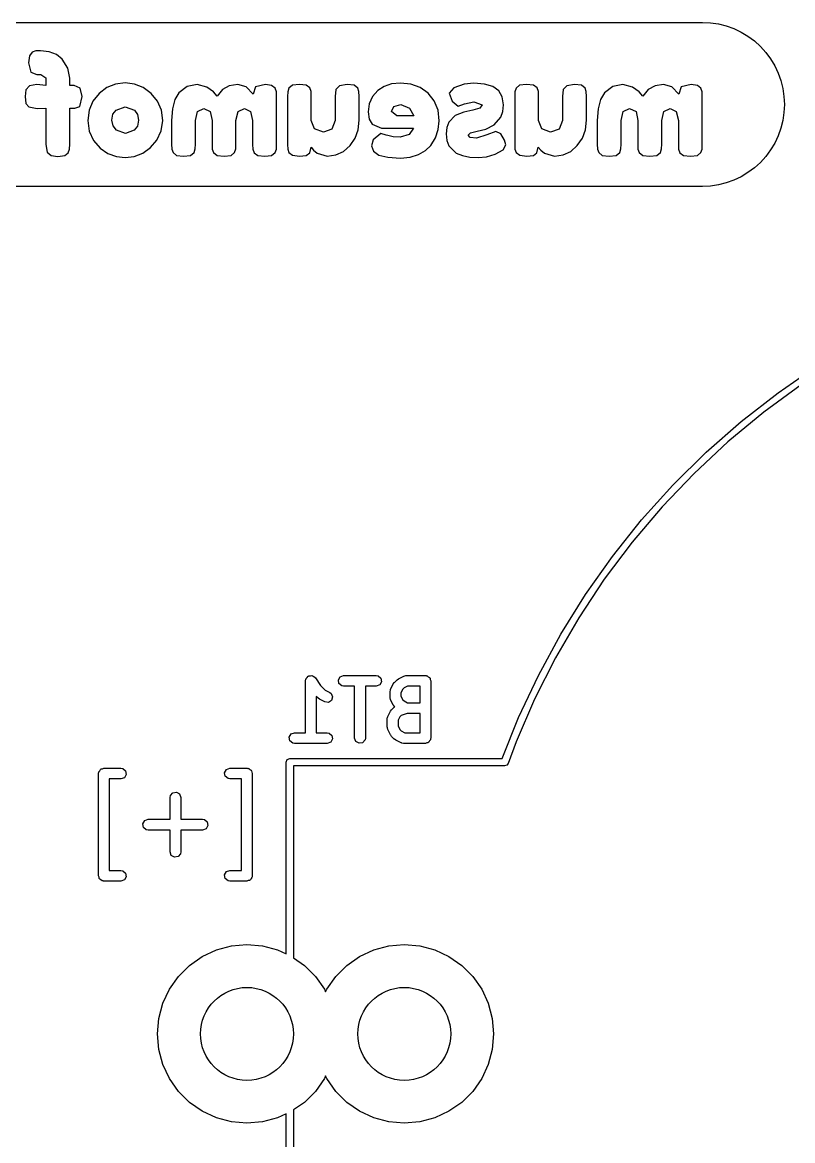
# Model space of a CAD drawing. Extents: x 101.3 to 159.9, y -98.9 to -67.7.
# Drawn here: x 112.86 to 123.63, y -83.49 to -67.85 of the extents above; entities that cross this region are included whole.
import ezdxf

# ---------------------------------------------------------------- set-up
doc = ezdxf.new("R2010")
doc.units = 0
doc.layers.add('BLACK', color=7, linetype='CONTINUOUS')

msp = doc.modelspace()

# ---------------------------------------------------------------- linework, layer by layer
at = {"layer": 'BLACK', "linetype": 'CONTINUOUS'}
for p, q in [((102.432087, -67.852555), (122.367913, -67.852555)), ((122.367913, -67.852555), (122.368071, -67.852555)), ((122.368071, -67.852555), (122.480541, -67.85808)), ((122.480541, -67.85808), (122.591927, -67.874603)), ((122.591927, -67.874603), (122.701157, -67.901964)), ((122.701157, -67.901964), (122.807179, -67.939899)), ((122.807179, -67.939899), (122.908973, -67.988044)), ((122.908973, -67.988044), (123.005558, -68.045934)), ((123.005558, -68.045934), (123.096003, -68.113013)), ((123.096003, -68.113013), (123.179437, -68.188634)), ((123.179437, -68.188634), (123.255058, -68.272069)), ((112.960546, -68.319439), (112.947687, -68.41707)), ((112.999122, -68.270385), (112.960546, -68.319439)), ((113.049605, -68.252287), (112.999122, -68.270385)), ((113.115328, -68.24943), (113.049605, -68.252287)), ((113.237036, -68.262659), (113.115328, -68.24943)), ((113.338001, -68.302347), (113.237036, -68.262659)), ((113.418222, -68.368492), (113.338001, -68.302347)), ((123.255058, -68.272069), (123.322137, -68.362514)), ((112.947687, -68.41707), (112.980072, -68.548515)), ((113.496804, -68.494461), (113.418222, -68.368492)), ((113.522997, -68.63424), (113.496804, -68.494461)), ((123.322137, -68.362514), (123.380027, -68.459098)), ((123.380027, -68.459098), (123.428172, -68.560892)), ((112.980072, -68.548515), (113.063892, -68.582805)), ((113.063892, -68.582805), (113.117232, -68.582805)), ((113.117232, -68.582805), (113.187717, -68.63043)), ((113.187717, -68.63043), (113.187717, -68.735205)), ((113.522997, -68.735205), (113.522997, -68.63424)), ((123.428172, -68.560892), (123.466108, -68.666914)), ((112.909588, -68.796165), (112.898157, -68.891415)), ((112.959594, -68.741872), (112.909588, -68.796165)), ((113.063892, -68.723775), (112.959594, -68.741872)), ((113.187717, -68.735205), (113.063892, -68.723775)), ((113.585862, -68.735205), (113.522997, -68.735205)), ((113.670159, -68.774258), (113.585862, -68.735205)), ((113.698257, -68.891415), (113.670159, -68.774258)), ((114.043274, -68.764627), (113.932573, -68.846647)), ((114.164559, -68.715414), (114.043274, -68.764627)), ((114.296427, -68.69901), (114.164559, -68.715414)), ((114.428508, -68.71552), (114.296427, -68.69901)), ((114.550427, -68.76505), (114.428508, -68.71552)), ((114.662188, -68.8476), (114.550427, -68.76505)), ((115.164155, -68.749254), (115.048903, -68.837123)), ((115.304172, -68.719965), (115.164155, -68.749254)), ((115.437522, -68.757112), (115.304172, -68.719965)), ((115.53182, -68.825693), (115.437522, -68.757112)), ((115.656809, -68.793625), (115.582303, -68.8857)), ((115.753329, -68.73838), (115.656809, -68.793625)), ((115.871863, -68.719965), (115.753329, -68.73838)), ((115.988544, -68.753779), (115.871863, -68.719965)), ((116.087128, -68.85522), (115.988544, -68.753779)), ((116.119513, -68.75616), (116.087128, -68.85522)), ((116.258577, -68.72187), (116.119513, -68.75616)), ((116.345731, -68.734729), (116.258577, -68.72187)), ((116.393832, -68.773305), (116.345731, -68.734729)), ((116.41193, -68.821883), (116.393832, -68.773305)), ((116.586238, -68.7714), (116.570045, -68.821883)), ((116.636244, -68.732824), (116.586238, -68.7714)), ((116.732923, -68.719965), (116.636244, -68.732824)), ((116.830554, -68.732347), (116.732923, -68.719965)), ((116.879607, -68.769495), (116.830554, -68.732347)), ((116.897705, -68.819977), (116.879607, -68.769495)), ((117.245368, -68.792355), (117.233937, -68.88951)), ((117.29585, -68.738062), (117.245368, -68.792355)), ((117.401578, -68.719965), (117.29585, -68.738062)), ((117.499685, -68.732824), (117.401578, -68.719965)), ((117.550167, -68.7714), (117.499685, -68.732824)), ((117.56636, -68.82093), (117.550167, -68.7714)), ((117.828536, -68.805928), (117.757813, -68.887605)), ((117.91688, -68.747587), (117.828536, -68.805928)), ((118.022846, -68.712583), (117.91688, -68.747587)), ((118.146433, -68.700915), (118.022846, -68.712583)), ((118.2928, -68.716896), (118.146433, -68.700915)), ((118.422022, -68.764838), (118.2928, -68.716896)), ((118.5341, -68.844743), (118.422022, -68.764838)), ((118.895098, -68.76759), (118.828423, -68.84379)), ((119.036068, -68.719012), (118.895098, -68.76759)), ((119.173228, -68.70282), (119.036068, -68.719012)), ((119.322046, -68.71486), (119.173228, -68.70282)), ((119.437794, -68.750978), (119.322046, -68.71486)), ((119.520471, -68.811176), (119.437794, -68.750978)), ((119.570077, -68.895454), (119.520471, -68.811176)), ((119.763778, -68.7714), (119.747585, -68.821883)), ((119.813784, -68.732824), (119.763778, -68.7714)), ((119.910463, -68.719965), (119.813784, -68.732824)), ((120.008094, -68.732347), (119.910463, -68.719965)), ((120.057148, -68.769495), (120.008094, -68.732347)), ((120.075245, -68.819977), (120.057148, -68.769495)), ((120.422908, -68.792355), (120.411478, -68.88951)), ((120.47339, -68.738062), (120.422908, -68.792355)), ((120.579118, -68.719965), (120.47339, -68.738062)), ((120.677225, -68.732824), (120.579118, -68.719965)), ((120.727708, -68.7714), (120.677225, -68.732824)), ((120.7439, -68.82093), (120.727708, -68.7714)), ((121.11728, -68.749254), (121.002028, -68.837123)), ((121.257298, -68.719965), (121.11728, -68.749254)), ((121.390648, -68.757112), (121.257298, -68.719965)), ((121.484945, -68.825693), (121.390648, -68.757112)), ((121.609934, -68.793625), (121.535428, -68.8857)), ((121.706454, -68.73838), (121.609934, -68.793625)), ((121.824988, -68.719965), (121.706454, -68.73838)), ((121.941669, -68.753779), (121.824988, -68.719965)), ((122.040253, -68.85522), (121.941669, -68.753779)), ((122.072638, -68.75616), (122.040253, -68.85522)), ((122.211703, -68.72187), (122.072638, -68.75616)), ((122.298856, -68.734729), (122.211703, -68.72187)), ((122.346958, -68.773305), (122.298856, -68.734729)), ((122.365055, -68.821883), (122.346958, -68.773305)), ((123.466108, -68.666914), (123.493468, -68.776145)), ((123.493468, -68.776145), (123.509991, -68.887531)), ((112.898157, -68.891415), (112.91054, -68.985713)), ((113.662062, -69.03048), (113.698257, -68.891415)), ((113.844731, -68.954068), (113.792026, -69.079481)), ((113.932573, -68.846647), (113.844731, -68.954068)), ((114.751088, -68.95555), (114.662188, -68.8476)), ((114.804428, -69.08128), (114.751088, -68.95555)), ((114.991753, -68.932267), (114.957462, -69.061489)), ((115.048903, -68.837123), (114.991753, -68.932267)), ((115.582303, -68.8857), (115.53182, -68.825693)), ((116.414787, -68.887605), (116.41193, -68.821883)), ((116.414787, -69.558165), (116.414787, -68.887605)), ((116.570045, -68.821883), (116.567188, -68.887605)), ((116.567188, -68.887605), (116.567188, -69.561975)), ((116.900563, -68.8857), (116.897705, -68.819977)), ((116.900563, -69.222885), (116.900563, -68.8857)), ((117.233937, -68.88951), (117.233937, -69.222885)), ((117.569217, -68.887605), (117.56636, -68.82093)), ((117.569217, -69.22098), (117.569217, -68.887605)), ((117.757813, -68.887605), (117.709235, -68.991189)), ((118.620354, -68.951317), (118.5341, -68.844743)), ((118.672107, -69.079269), (118.620354, -68.951317)), ((118.828423, -68.84379), (118.870333, -68.956185)), ((118.870333, -68.956185), (118.956058, -69.02286)), ((119.04083, -68.994285), (119.175133, -68.96571)), ((119.175133, -68.96571), (119.287528, -69.00762)), ((119.586613, -69.00381), (119.570077, -68.895454)), ((119.747585, -68.821883), (119.744728, -68.887605)), ((119.744728, -68.887605), (119.744728, -69.561975)), ((120.078103, -68.8857), (120.075245, -68.819977)), ((120.078103, -69.222885), (120.078103, -68.8857)), ((120.411478, -68.88951), (120.411478, -69.222885)), ((120.746758, -68.887605), (120.7439, -68.82093)), ((120.746758, -69.22098), (120.746758, -68.887605)), ((120.944878, -68.932267), (120.910588, -69.061489)), ((121.002028, -68.837123), (120.944878, -68.932267)), ((121.535428, -68.8857), (121.484945, -68.825693)), ((122.367913, -68.887605), (122.365055, -68.821883)), ((122.367913, -69.558165), (122.367913, -68.887605)), ((123.509991, -68.887531), (123.515516, -69)), ((112.91054, -68.985713), (112.949592, -69.036195)), ((112.949592, -69.036195), (113.065797, -69.059055)), ((113.065797, -69.059055), (113.187717, -69.051435)), ((113.187717, -69.051435), (113.187717, -69.561975)), ((113.522997, -69.558165), (113.522997, -69.05334)), ((113.522997, -69.05334), (113.591578, -69.05334)), ((113.591578, -69.05334), (113.662062, -69.03048)), ((113.792026, -69.079481), (113.774458, -69.222885)), ((114.126406, -69.137636), (114.170698, -69.08001)), ((114.170698, -69.08001), (114.298332, -69.03429)), ((114.298332, -69.03429), (114.425968, -69.081915)), ((114.425968, -69.081915), (114.470259, -69.140732)), ((114.822208, -69.22479), (114.804428, -69.08128)), ((114.957462, -69.061489), (114.946032, -69.22479)), ((115.279407, -69.222885), (115.308935, -69.098584)), ((115.308935, -69.098584), (115.397518, -69.05715)), ((115.397518, -69.05715), (115.488005, -69.100965)), ((115.488005, -69.100965), (115.511817, -69.22479)), ((115.847098, -69.222885), (115.876625, -69.098584)), ((115.876625, -69.098584), (115.965207, -69.05715)), ((115.965207, -69.05715), (116.050932, -69.098584)), ((116.050932, -69.098584), (116.079507, -69.222885)), ((117.709235, -68.991189), (117.693043, -69.103823)), ((117.693043, -69.103823), (117.707568, -69.20574)), ((118.022608, -69.09906), (118.055945, -69.028575)), ((118.094997, -69.16002), (118.022608, -69.09906)), ((118.055945, -69.028575), (118.151195, -69.001905)), ((118.151195, -69.001905), (118.274068, -69.052388)), ((118.274068, -69.052388), (118.335027, -69.16002)), ((118.689357, -69.2286), (118.672107, -69.079269)), ((119.034162, -69.10668), (118.914148, -69.154305)), ((118.956058, -69.02286), (119.04083, -68.994285)), ((119.157988, -69.081915), (119.034162, -69.10668)), ((119.255143, -69.054769), (119.157988, -69.081915)), ((119.287528, -69.00762), (119.255143, -69.054769)), ((119.550418, -69.178118), (119.577564, -69.097869)), ((119.577564, -69.097869), (119.586613, -69.00381)), ((120.910588, -69.061489), (120.899158, -69.22479)), ((121.232533, -69.222885), (121.26206, -69.098584)), ((121.26206, -69.098584), (121.350643, -69.05715)), ((121.350643, -69.05715), (121.44113, -69.100965)), ((121.44113, -69.100965), (121.464943, -69.22479)), ((121.800223, -69.222885), (121.82975, -69.098584)), ((121.82975, -69.098584), (121.918333, -69.05715)), ((121.918333, -69.05715), (122.004058, -69.098584)), ((122.004058, -69.098584), (122.032633, -69.222885)), ((123.509991, -69.112469), (123.493468, -69.223855)), ((123.515516, -69), (123.509991, -69.112469)), ((113.774458, -69.222885), (113.794936, -69.372189)), ((114.111643, -69.219075), (114.126406, -69.137636)), ((114.127359, -69.30099), (114.111643, -69.219075)), ((114.485023, -69.221933), (114.469783, -69.302895)), ((114.470259, -69.140732), (114.485023, -69.221933)), ((114.801967, -69.369332), (114.822208, -69.22479)), ((114.946032, -69.22479), (114.946032, -69.558165)), ((115.279407, -69.55626), (115.279407, -69.222885)), ((115.511817, -69.22479), (115.511817, -69.558165)), ((115.847098, -69.55626), (115.847098, -69.222885)), ((116.079507, -69.222885), (116.079507, -69.56007)), ((116.947235, -69.3429), (116.900563, -69.222885)), ((117.233937, -69.222885), (117.18917, -69.344805)), ((117.555142, -69.353589), (117.569217, -69.22098)), ((117.707568, -69.20574), (117.751145, -69.277177)), ((117.751145, -69.277177), (117.879733, -69.333375)), ((118.335027, -69.16002), (118.094997, -69.16002)), ((118.676023, -69.351578), (118.689357, -69.2286)), ((118.821755, -69.246697), (118.793894, -69.320754)), ((118.914148, -69.154305), (118.821755, -69.246697)), ((119.340391, -69.344329), (119.458978, -69.28575)), ((119.458978, -69.28575), (119.550418, -69.178118)), ((120.124775, -69.3429), (120.078103, -69.222885)), ((120.411478, -69.222885), (120.36671, -69.344805)), ((120.732682, -69.353589), (120.746758, -69.22098)), ((120.899158, -69.22479), (120.899158, -69.558165)), ((121.232533, -69.55626), (121.232533, -69.222885)), ((121.464943, -69.22479), (121.464943, -69.558165)), ((121.800223, -69.55626), (121.800223, -69.222885)), ((122.032633, -69.222885), (122.032633, -69.56007)), ((123.493468, -69.223855), (123.466108, -69.333086)), ((113.794936, -69.372189), (113.856372, -69.503873)), ((114.174507, -69.360045), (114.127359, -69.30099)), ((114.300237, -69.40767), (114.174507, -69.360045)), ((114.424062, -69.360998), (114.300237, -69.40767)), ((114.469783, -69.302895), (114.424062, -69.360998)), ((114.741245, -69.498158), (114.801967, -69.369332)), ((117.069155, -69.38862), (116.947235, -69.3429)), ((117.18917, -69.344805), (117.069155, -69.38862)), ((117.512914, -69.472017), (117.555142, -69.353589)), ((117.872113, -69.40767), (117.767338, -69.493395)), ((117.948313, -69.428625), (117.872113, -69.40767)), ((117.879733, -69.333375), (118.331217, -69.333375)), ((117.969268, -69.436245), (117.948313, -69.428625)), ((118.044039, -69.45339), (117.969268, -69.436245)), ((118.268353, -69.42291), (118.142623, -69.459105)), ((118.331217, -69.333375), (118.268353, -69.42291)), ((118.636017, -69.466513), (118.676023, -69.351578)), ((118.793894, -69.320754), (118.784608, -69.41148)), ((118.784608, -69.41148), (118.793894, -69.503158)), ((119.093218, -69.428625), (119.125126, -69.397192)), ((119.122269, -69.462915), (119.093218, -69.428625)), ((119.125126, -69.397192), (119.220853, -69.375285)), ((119.354203, -69.427673), (119.209423, -69.474345)), ((119.220853, -69.375285), (119.340391, -69.344329)), ((119.480885, -69.381), (119.354203, -69.427673)), ((119.548513, -69.413385), (119.480885, -69.381)), ((119.602805, -69.501491), (119.548513, -69.413385)), ((120.246695, -69.38862), (120.124775, -69.3429)), ((120.36671, -69.344805), (120.246695, -69.38862)), ((120.690454, -69.472017), (120.732682, -69.353589)), ((123.428172, -69.439108), (123.380027, -69.540902)), ((123.466108, -69.333086), (123.428172, -69.439108)), ((113.187717, -69.561975), (113.205815, -69.669608)), ((113.52014, -69.62484), (113.522997, -69.558165)), ((113.856372, -69.503873), (113.947098, -69.610553)), ((114.650996, -69.604361), (114.741245, -69.498158)), ((114.946032, -69.558165), (114.94889, -69.623888)), ((115.27655, -69.621983), (115.279407, -69.55626)), ((115.511817, -69.558165), (115.514675, -69.62484)), ((115.84424, -69.621983), (115.847098, -69.55626)), ((116.079507, -69.56007), (116.082365, -69.625792)), ((116.41193, -69.62484), (116.414787, -69.558165)), ((116.567188, -69.561975), (116.570045, -69.625792)), ((117.350778, -69.657225), (117.442535, -69.576263)), ((117.442535, -69.576263), (117.512914, -69.472017)), ((117.767338, -69.493395), (117.742572, -69.581025)), ((117.742572, -69.581025), (117.767933, -69.655201)), ((118.142623, -69.459105), (118.044039, -69.45339)), ((118.496238, -69.645557), (118.569342, -69.573405)), ((118.569342, -69.573405), (118.636017, -69.466513)), ((118.793894, -69.503158), (118.821755, -69.580073)), ((118.821755, -69.580073), (118.925578, -69.683895)), ((119.209423, -69.474345), (119.122269, -69.462915)), ((119.584708, -69.63627), (119.620903, -69.56388)), ((119.620903, -69.56388), (119.602805, -69.501491)), ((119.744728, -69.561975), (119.747585, -69.625792)), ((120.528318, -69.657225), (120.620075, -69.576263)), ((120.620075, -69.576263), (120.690454, -69.472017)), ((120.899158, -69.558165), (120.902015, -69.623888)), ((121.229675, -69.621983), (121.232533, -69.55626)), ((121.464943, -69.558165), (121.4678, -69.62484)), ((121.797365, -69.621983), (121.800223, -69.55626)), ((122.032633, -69.56007), (122.03549, -69.625792)), ((122.365055, -69.62484), (122.367913, -69.558165)), ((123.380027, -69.540902), (123.322137, -69.637486)), ((113.205815, -69.669608), (113.26106, -69.71628)), ((113.26106, -69.71628), (113.357262, -69.72771)), ((113.357262, -69.72771), (113.45156, -69.715327)), ((113.45156, -69.715327), (113.502043, -69.675323)), ((113.502043, -69.675323), (113.52014, -69.62484)), ((113.947098, -69.610553), (114.055445, -69.684848)), ((114.055445, -69.684848), (114.174746, -69.728424)), ((114.174746, -69.728424), (114.298332, -69.74295)), ((114.298332, -69.74295), (114.422158, -69.727472)), ((114.422158, -69.727472), (114.542173, -69.681038)), ((114.542173, -69.681038), (114.650996, -69.604361)), ((114.94889, -69.623888), (114.966987, -69.67437)), ((114.966987, -69.67437), (115.016041, -69.712946)), ((115.016041, -69.712946), (115.113672, -69.725805)), ((115.113672, -69.725805), (115.210351, -69.71247)), ((115.210351, -69.71247), (115.260357, -69.672465)), ((115.260357, -69.672465), (115.27655, -69.621983)), ((115.514675, -69.62484), (115.532772, -69.67437)), ((115.532772, -69.67437), (115.583255, -69.712946)), ((115.583255, -69.712946), (115.681362, -69.725805)), ((115.681362, -69.725805), (115.778041, -69.71247)), ((115.778041, -69.71247), (115.828047, -69.672465)), ((115.828047, -69.672465), (115.84424, -69.621983)), ((116.082365, -69.625792), (116.100462, -69.676275)), ((116.100462, -69.676275), (116.151897, -69.713423)), ((116.151897, -69.713423), (116.249052, -69.725805)), ((116.249052, -69.725805), (116.345731, -69.712946)), ((116.345731, -69.712946), (116.395737, -69.67437)), ((116.395737, -69.67437), (116.41193, -69.62484)), ((116.570045, -69.625792), (116.588142, -69.67437)), ((116.588142, -69.67437), (116.639101, -69.711518)), ((116.639101, -69.711518), (116.734827, -69.7239)), ((116.734827, -69.7239), (116.828649, -69.71247)), ((116.828649, -69.71247), (116.877702, -69.67818)), ((116.877702, -69.67818), (116.896753, -69.600075)), ((116.896753, -69.600075), (116.931042, -69.638175)), ((116.931042, -69.638175), (116.982478, -69.680085)), ((116.982478, -69.680085), (117.123448, -69.721995)), ((117.123448, -69.721995), (117.244415, -69.705803)), ((117.244415, -69.705803), (117.350778, -69.657225)), ((117.767933, -69.655201), (117.844014, -69.708184)), ((117.844014, -69.708184), (117.970815, -69.739973)), ((117.970815, -69.739973), (118.148338, -69.75057)), ((118.148338, -69.75057), (118.281449, -69.738426)), ((118.281449, -69.738426), (118.398845, -69.701992)), ((118.398845, -69.701992), (118.496238, -69.645557)), ((118.925578, -69.683895), (119.013737, -69.716703)), ((119.013737, -69.716703), (119.115654, -69.736388)), ((119.115654, -69.736388), (119.23133, -69.74295)), ((119.23133, -69.74295), (119.352297, -69.731097)), ((119.352297, -69.731097), (119.47009, -69.695537)), ((119.47009, -69.695537), (119.584708, -69.63627)), ((119.747585, -69.625792), (119.765683, -69.67437)), ((119.765683, -69.67437), (119.816641, -69.711518)), ((119.816641, -69.711518), (119.912368, -69.7239)), ((119.912368, -69.7239), (120.006189, -69.71247)), ((120.006189, -69.71247), (120.055243, -69.67818)), ((120.055243, -69.67818), (120.074293, -69.600075)), ((120.074293, -69.600075), (120.108583, -69.638175)), ((120.108583, -69.638175), (120.160018, -69.680085)), ((120.160018, -69.680085), (120.300988, -69.721995)), ((120.300988, -69.721995), (120.421955, -69.705803)), ((120.421955, -69.705803), (120.528318, -69.657225)), ((120.902015, -69.623888), (120.920113, -69.67437)), ((120.920113, -69.67437), (120.969166, -69.712946)), ((120.969166, -69.712946), (121.066798, -69.725805)), ((121.066798, -69.725805), (121.163476, -69.71247)), ((121.163476, -69.71247), (121.213483, -69.672465)), ((121.213483, -69.672465), (121.229675, -69.621983)), ((121.4678, -69.62484), (121.485898, -69.67437)), ((121.485898, -69.67437), (121.53638, -69.712946)), ((121.53638, -69.712946), (121.634488, -69.725805)), ((121.634488, -69.725805), (121.731166, -69.71247)), ((121.731166, -69.71247), (121.781173, -69.672465)), ((121.781173, -69.672465), (121.797365, -69.621983)), ((122.03549, -69.625792), (122.053588, -69.676275)), ((122.053588, -69.676275), (122.105023, -69.713423)), ((122.105023, -69.713423), (122.202178, -69.725805)), ((122.202178, -69.725805), (122.298856, -69.712946)), ((122.298856, -69.712946), (122.348863, -69.67437)), ((122.348863, -69.67437), (122.365055, -69.62484)), ((123.255058, -69.727931), (123.179437, -69.811366)), ((123.322137, -69.637486), (123.255058, -69.727931)), ((123.096003, -69.886987), (123.005558, -69.954066)), ((123.179437, -69.811366), (123.096003, -69.886987)), ((122.807179, -70.060101), (122.701157, -70.098036)), ((122.908973, -70.011956), (122.807179, -70.060101)), ((123.005558, -69.954066), (122.908973, -70.011956)), ((113.357262, -70.147445), (112.432385, -70.147445)), ((114.298332, -70.147445), (113.357262, -70.147445)), ((115.113672, -70.147445), (114.298332, -70.147445)), ((116.734827, -70.147445), (115.113672, -70.147445)), ((118.148338, -70.147445), (116.734827, -70.147445)), ((119.23133, -70.147445), (118.148338, -70.147445)), ((119.912368, -70.147445), (119.23133, -70.147445)), ((121.066798, -70.147445), (119.912368, -70.147445)), ((122.367913, -70.147445), (121.066798, -70.147445)), ((122.368071, -70.147445), (122.367913, -70.147445)), ((122.480541, -70.14192), (122.368071, -70.147445)), ((122.591927, -70.125397), (122.480541, -70.14192)), ((122.701157, -70.098036), (122.591927, -70.125397)), ((123.427, -73.032126), (123.965351, -72.661365)), ((122.911367, -73.433882), (123.427, -73.032126)), ((123.748383, -72.922552), (123.225756, -73.305612)), ((123.225756, -73.305612), (122.726542, -73.718721)), ((122.420234, -73.865245), (122.911367, -73.433882)), ((122.726542, -73.718721), (122.252467, -74.160453)), ((121.955299, -74.324723), (122.420234, -73.865245)), ((122.252467, -74.160453), (121.805169, -74.62928)), ((121.518168, -74.810729), (121.955299, -74.324723)), ((121.805169, -74.62928), (121.386195, -75.123582)), ((121.110352, -75.321583), (121.518168, -74.810729)), ((121.386195, -75.123582), (120.996992, -75.64165)), ((120.733262, -75.855519), (121.110352, -75.321583)), ((120.996992, -75.64165), (120.638906, -76.181695)), ((120.388199, -76.410692), (120.733262, -75.855519)), ((120.638906, -76.181695), (120.313174, -76.741848)), ((120.076357, -76.985182), (120.388199, -76.410692)), ((120.313174, -76.741848), (120.020921, -77.320176)), ((116.820237, -77.062295), (116.82476, -77.036643)), ((116.820237, -77.787295), (116.820237, -77.062295)), ((116.82476, -77.036643), (116.827532, -77.033339)), ((116.827532, -77.033339), (116.828006, -77.029053)), ((116.828006, -77.029053), (116.843746, -77.014015)), ((116.843746, -77.014015), (116.857737, -76.997343)), ((116.857737, -76.997343), (116.861983, -76.996594)), ((116.861983, -76.996594), (116.865102, -76.993615)), ((116.865102, -76.993615), (116.886824, -76.992214)), ((116.886824, -76.992214), (116.908261, -76.988434)), ((116.908261, -76.988434), (116.911996, -76.99059)), ((116.911996, -76.99059), (116.916299, -76.990313)), ((116.916299, -76.990313), (116.93384, -77.003202)), ((116.93384, -77.003202), (116.95269, -77.014086)), ((116.95269, -77.014086), (116.954164, -77.018137)), ((116.954164, -77.018137), (116.957641, -77.020692)), ((116.957641, -77.020692), (117.029713, -77.1288)), ((117.278519, -77.049271), (117.304171, -77.004842)), ((117.287428, -77.099795), (117.278519, -77.049271)), ((117.326728, -77.132772), (117.287428, -77.099795)), ((117.304171, -77.004842), (117.35238, -76.987295)), ((117.35238, -76.987295), (117.809523, -76.987295)), ((117.809523, -76.987295), (117.835175, -76.991818)), ((117.835175, -76.991818), (117.874475, -77.024795)), ((117.883384, -77.075319), (117.857732, -77.119748)), ((117.874475, -77.024795), (117.883384, -77.075319)), ((118.009108, -77.181135), (118.047203, -77.104944)), ((118.047203, -77.104944), (118.060561, -77.086933)), ((118.060561, -77.086933), (118.061252, -77.085452)), ((118.061252, -77.085452), (118.099347, -77.047357)), ((118.099347, -77.047357), (118.117713, -77.034497)), ((118.117713, -77.034497), (118.118839, -77.033308)), ((118.118839, -77.033308), (118.19503, -76.995213)), ((118.19503, -76.995213), (118.219997, -76.987786)), ((118.219997, -76.987786), (118.224358, -76.988828)), ((118.224358, -76.988828), (118.228571, -76.987295)), ((118.228571, -76.987295), (118.495237, -76.987295)), ((118.495237, -76.987295), (118.504978, -76.989012)), ((118.504978, -76.989012), (118.508261, -76.988434)), ((118.508261, -76.988434), (118.511146, -76.9901)), ((118.511146, -76.9901), (118.520889, -76.991818)), ((118.520889, -76.991818), (118.535816, -77.004343)), ((118.535816, -77.004343), (118.55269, -77.014086)), ((118.55269, -77.014086), (118.555004, -77.020444)), ((118.555004, -77.020444), (118.560189, -77.024795)), ((118.560189, -77.024795), (118.563573, -77.043986)), ((118.563573, -77.043986), (118.570237, -77.062295)), ((118.570237, -77.062295), (118.570237, -77.862295)), ((119.798813, -77.577006), (120.076357, -76.985182)), ((117.029713, -77.1288), (117.092045, -77.191131)), ((117.092045, -77.191131), (117.15735, -77.223784)), ((117.15735, -77.223784), (117.178271, -77.239301)), ((117.178271, -77.239301), (117.198674, -77.286372)), ((117.35238, -77.137295), (117.326728, -77.132772)), ((117.505952, -77.137295), (117.35238, -77.137295)), ((117.505952, -77.862295), (117.505952, -77.137295)), ((117.809523, -77.137295), (117.655952, -77.137295)), ((117.655952, -77.137295), (117.655952, -77.862295)), ((117.857732, -77.119748), (117.809523, -77.137295)), ((118.00119, -77.214676), (118.005713, -77.189024)), ((118.00119, -77.290866), (118.00119, -77.214676)), ((118.005713, -77.189024), (118.008595, -77.185588)), ((118.008595, -77.185588), (118.009108, -77.181135)), ((118.175924, -77.182911), (118.15119, -77.23238)), ((118.15119, -77.23238), (118.15119, -77.273161)), ((118.196806, -77.162029), (118.175924, -77.182911)), ((118.246276, -77.137295), (118.196806, -77.162029)), ((118.420237, -77.137295), (118.246276, -77.137295)), ((118.420237, -77.368247), (118.420237, -77.137295)), ((116.994585, -77.305804), (116.970237, -77.281455)), ((116.970237, -77.281455), (116.970237, -77.787295)), ((116.996067, -77.306495), (116.994585, -77.305804)), ((117.014077, -77.319853), (116.996067, -77.306495)), ((117.090268, -77.357948), (117.014077, -77.319853)), ((117.141235, -77.363813), (117.090268, -77.357948)), ((117.184048, -77.335546), (117.141235, -77.363813)), ((117.198674, -77.286372), (117.184048, -77.335546)), ((118.002723, -77.295078), (118.00119, -77.290866)), ((118.001681, -77.29944), (118.002723, -77.295078)), ((118.009108, -77.324407), (118.001681, -77.29944)), ((118.047203, -77.400598), (118.009108, -77.324407)), ((118.048392, -77.401723), (118.047203, -77.400598)), ((118.061252, -77.42009), (118.048392, -77.401723)), ((118.066086, -77.424924), (118.061252, -77.42009)), ((118.15119, -77.273161), (118.175924, -77.32263)), ((118.175924, -77.32263), (118.196806, -77.343512)), ((118.196806, -77.343512), (118.246276, -77.368247)), ((118.246276, -77.368247), (118.420237, -77.368247)), ((120.020921, -77.320176), (119.763159, -77.914678)), ((117.963094, -77.595628), (117.967617, -77.569976)), ((117.967617, -77.569976), (117.970499, -77.56654)), ((117.970499, -77.56654), (117.971012, -77.562086)), ((117.971012, -77.562086), (118.009108, -77.485897)), ((118.009108, -77.485897), (118.022463, -77.467891)), ((118.022463, -77.467891), (118.023156, -77.466406)), ((118.023156, -77.466406), (118.061251, -77.42831)), ((118.061251, -77.42831), (118.066086, -77.424924)), ((118.137828, -77.563865), (118.113094, -77.613334)), ((118.154799, -77.546893), (118.137828, -77.563865)), ((118.240741, -77.518247), (118.154799, -77.546893)), ((118.420237, -77.518247), (118.240741, -77.518247)), ((118.420237, -77.787295), (118.420237, -77.518247)), ((117.963094, -77.709914), (117.963094, -77.595628)), ((117.964627, -77.714127), (117.963094, -77.709914)), ((117.963586, -77.718489), (117.964627, -77.714127)), ((117.971012, -77.743456), (117.963586, -77.718489)), ((118.113094, -77.613334), (118.113094, -77.692208)), ((118.113094, -77.692208), (118.137828, -77.741676)), ((119.570461, -78.1492), (119.798813, -77.577006)), ((116.592805, -77.849271), (116.618457, -77.804842)), ((116.601714, -77.899795), (116.592805, -77.849271)), ((116.618457, -77.804842), (116.666666, -77.787295)), ((116.666666, -77.787295), (116.820237, -77.787295)), ((116.970237, -77.787295), (117.123809, -77.787295)), ((117.123809, -77.787295), (117.149461, -77.791818)), ((117.149461, -77.791818), (117.188761, -77.824795)), ((117.19767, -77.875319), (117.172018, -77.919748)), ((117.188761, -77.824795), (117.19767, -77.875319)), ((117.523499, -77.910504), (117.505952, -77.862295)), ((117.651429, -77.887947), (117.618452, -77.927247)), ((117.655952, -77.862295), (117.651429, -77.887947)), ((118.009108, -77.819645), (117.971012, -77.743456)), ((118.010296, -77.82077), (118.009108, -77.819645)), ((118.023156, -77.839136), (118.010296, -77.82077)), ((118.061251, -77.877232), (118.023156, -77.839136)), ((118.062732, -77.877922), (118.061251, -77.877232)), ((118.080744, -77.891282), (118.062732, -77.877922)), ((118.137828, -77.741676), (118.158712, -77.762561)), ((118.158712, -77.762561), (118.20818, -77.787295)), ((118.20818, -77.787295), (118.420237, -77.787295)), ((118.565714, -77.887947), (118.553188, -77.902874)), ((118.567431, -77.878204), (118.565714, -77.887947)), ((118.569098, -77.875319), (118.567431, -77.878204)), ((118.570237, -77.862295), (118.568519, -77.872036)), ((118.568519, -77.872036), (118.569098, -77.875319)), ((116.641014, -77.932772), (116.601714, -77.899795)), ((116.666666, -77.937295), (116.641014, -77.932772)), ((117.123809, -77.937295), (116.666666, -77.937295)), ((117.172018, -77.919748), (117.123809, -77.937295)), ((117.567928, -77.936156), (117.523499, -77.910504)), ((117.618452, -77.927247), (117.567928, -77.936156)), ((118.156934, -77.929377), (118.080744, -77.891282)), ((118.161387, -77.929889), (118.156934, -77.929377)), ((118.164823, -77.932772), (118.161387, -77.929889)), ((118.190475, -77.937295), (118.164823, -77.932772)), ((118.495237, -77.937295), (118.190475, -77.937295)), ((118.513545, -77.930631), (118.495237, -77.937295)), ((118.532737, -77.927247), (118.513545, -77.930631)), ((118.537087, -77.922062), (118.532737, -77.927247)), ((118.543446, -77.919748), (118.537087, -77.922062)), ((118.553188, -77.902874), (118.543446, -77.919748)), ((119.763159, -77.914678), (119.651957, -78.218984)), ((116.5492, -78.2), (116.564079, -78.164079)), ((116.5492, -80.882121), (116.5492, -78.2)), ((116.564079, -78.164079), (116.6, -78.1492)), ((116.6, -78.1492), (119.570461, -78.1492)), ((113.924999, -78.35958), (113.926716, -78.349838)), ((113.926138, -78.346556), (113.927804, -78.34367)), ((113.926716, -78.349838), (113.926138, -78.346556)), ((113.927804, -78.34367), (113.929522, -78.333928)), ((113.929522, -78.333928), (113.942047, -78.319)), ((113.942047, -78.319), (113.95179, -78.302127)), ((113.95179, -78.302127), (113.958148, -78.299812)), ((113.958148, -78.299812), (113.962499, -78.294628)), ((113.962499, -78.294628), (113.98169, -78.291243)), ((113.98169, -78.291243), (113.999999, -78.28458)), ((113.999999, -78.28458), (114.238094, -78.28458)), ((114.238094, -78.28458), (114.263746, -78.289103)), ((114.263746, -78.289103), (114.303046, -78.32208)), ((114.303046, -78.32208), (114.311955, -78.372604)), ((115.688043, -78.346556), (115.713695, -78.302127)), ((115.696952, -78.39708), (115.688043, -78.346556)), ((115.713695, -78.302127), (115.761904, -78.28458)), ((115.761904, -78.28458), (115.999999, -78.28458)), ((115.999999, -78.28458), (116.00974, -78.286297)), ((116.00974, -78.286297), (116.013023, -78.285719)), ((116.013023, -78.285719), (116.015908, -78.287385)), ((116.015908, -78.287385), (116.025651, -78.289103)), ((116.025651, -78.289103), (116.040578, -78.301628)), ((116.040578, -78.301628), (116.057452, -78.311371)), ((116.057452, -78.311371), (116.059766, -78.317729)), ((116.059766, -78.317729), (116.064951, -78.32208)), ((116.064951, -78.32208), (116.068335, -78.341271)), ((116.068335, -78.341271), (116.074999, -78.35958)), ((119.598254, -78.2508), (116.6508, -78.2508)), ((116.6508, -78.2508), (116.6508, -80.935533)), ((119.602406, -78.252317), (119.598254, -78.2508)), ((119.632596, -78.243701), (119.602406, -78.252317)), ((119.651957, -78.218984), (119.632596, -78.243701)), ((113.924999, -79.788152), (113.924999, -78.35958)), ((114.238094, -78.43458), (114.074999, -78.43458)), ((114.074999, -78.43458), (114.074999, -79.713152)), ((114.286303, -78.417033), (114.238094, -78.43458)), ((114.311955, -78.372604), (114.286303, -78.417033)), ((115.736252, -78.430057), (115.696952, -78.39708)), ((115.761904, -78.43458), (115.736252, -78.430057)), ((115.924999, -78.43458), (115.761904, -78.43458)), ((115.924999, -79.713152), (115.924999, -78.43458)), ((116.074999, -78.35958), (116.074999, -79.788152)), ((114.924999, -78.692914), (114.929522, -78.667262)), ((114.929522, -78.667262), (114.962499, -78.627962)), ((114.962499, -78.627962), (115.013023, -78.619053)), ((115.013023, -78.619053), (115.057452, -78.644705)), ((115.057452, -78.644705), (115.074999, -78.692914)), ((114.924999, -78.998866), (114.924999, -78.692914)), ((115.074999, -78.692914), (115.074999, -78.998866)), ((114.545186, -79.060842), (114.570838, -79.016413)), ((114.554095, -79.111366), (114.545186, -79.060842)), ((114.593395, -79.144343), (114.554095, -79.111366)), ((114.570838, -79.016413), (114.619047, -78.998866)), ((114.619047, -78.998866), (114.924999, -78.998866)), ((115.074999, -78.998866), (115.380951, -78.998866)), ((115.380951, -78.998866), (115.406603, -79.003389)), ((115.42916, -79.131319), (115.380951, -79.148866)), ((115.406603, -79.003389), (115.445903, -79.036366)), ((115.454812, -79.08689), (115.42916, -79.131319)), ((115.445903, -79.036366), (115.454812, -79.08689)), ((114.619047, -79.148866), (114.593395, -79.144343)), ((114.924999, -79.148866), (114.619047, -79.148866)), ((114.924999, -79.454819), (114.924999, -79.148866)), ((115.380951, -79.148866), (115.074999, -79.148866)), ((115.074999, -79.148866), (115.074999, -79.454819)), ((114.942546, -79.503028), (114.924999, -79.454819)), ((114.986975, -79.52868), (114.942546, -79.503028)), ((115.037499, -79.519771), (114.986975, -79.52868)), ((115.070476, -79.480471), (115.037499, -79.519771)), ((115.074999, -79.454819), (115.070476, -79.480471)), ((114.074999, -79.713152), (114.238094, -79.713152)), ((114.238094, -79.713152), (114.263746, -79.717675)), ((114.263746, -79.717675), (114.303046, -79.750652)), ((114.303046, -79.750652), (114.311955, -79.801176)), ((115.688043, -79.775128), (115.713695, -79.730699)), ((115.713695, -79.730699), (115.761904, -79.713152)), ((115.761904, -79.713152), (115.924999, -79.713152)), ((113.931662, -79.80646), (113.924999, -79.788152)), ((113.935047, -79.825652), (113.931662, -79.80646)), ((113.940231, -79.830002), (113.935047, -79.825652)), ((113.942546, -79.836361), (113.940231, -79.830002)), ((113.959419, -79.846103), (113.942546, -79.836361)), ((113.974347, -79.858629), (113.959419, -79.846103)), ((113.984089, -79.860346), (113.974347, -79.858629)), ((113.986975, -79.862013), (113.984089, -79.860346)), ((113.990257, -79.861434), (113.986975, -79.862013)), ((113.999999, -79.863152), (113.990257, -79.861434)), ((114.238094, -79.863152), (113.999999, -79.863152)), ((114.286303, -79.845605), (114.238094, -79.863152)), ((114.311955, -79.801176), (114.286303, -79.845605)), ((115.696952, -79.825652), (115.688043, -79.775128)), ((115.736252, -79.858629), (115.696952, -79.825652)), ((115.761904, -79.863152), (115.736252, -79.858629)), ((115.999999, -79.863152), (115.761904, -79.863152)), ((116.018307, -79.856488), (115.999999, -79.863152)), ((116.037499, -79.853104), (116.018307, -79.856488)), ((116.041849, -79.847919), (116.037499, -79.853104)), ((116.048208, -79.845605), (116.041849, -79.847919)), ((116.05795, -79.828731), (116.048208, -79.845605)), ((116.070476, -79.813804), (116.05795, -79.828731)), ((116.072193, -79.804061), (116.070476, -79.813804)), ((116.07386, -79.801176), (116.072193, -79.804061)), ((116.074999, -79.788152), (116.073281, -79.797893)), ((116.073281, -79.797893), (116.07386, -79.801176)), ((115.375, -80.917468), (115.572475, -80.825384)), ((115.572475, -80.825384), (115.78294, -80.76899)), ((115.78294, -80.76899), (116, -80.75)), ((116, -80.75), (116.21706, -80.76899)), ((116.21706, -80.76899), (116.427525, -80.825384)), ((116.427525, -80.825384), (116.5492, -80.882121)), ((117.575, -80.917468), (117.772475, -80.825384)), ((117.772475, -80.825384), (117.98294, -80.76899)), ((117.98294, -80.76899), (118.2, -80.75)), ((118.2, -80.75), (118.41706, -80.76899)), ((118.41706, -80.76899), (118.627525, -80.825384)), ((118.627525, -80.825384), (118.825, -80.917468)), ((115.196515, -81.042444), (115.375, -80.917468)), ((116.6508, -80.935533), (116.803485, -81.042444)), ((117.396515, -81.042444), (117.575, -80.917468)), ((118.825, -80.917468), (119.003485, -81.042444)), ((115.042444, -81.196515), (115.196515, -81.042444)), ((116.803485, -81.042444), (116.957556, -81.196515)), ((117.242444, -81.196515), (117.396515, -81.042444)), ((119.003485, -81.042444), (119.157556, -81.196515)), ((114.917468, -81.375), (115.042444, -81.196515)), ((116.957556, -81.196515), (117.082532, -81.375)), ((117.117468, -81.375), (117.242444, -81.196515)), ((119.157556, -81.196515), (119.282532, -81.375)), ((114.825384, -81.572475), (114.917468, -81.375)), ((117.082532, -81.375), (117.1, -81.41246)), ((117.1, -81.41246), (117.117468, -81.375)), ((119.282532, -81.375), (119.374616, -81.572475)), ((114.76899, -81.78294), (114.825384, -81.572475)), ((119.374616, -81.572475), (119.43101, -81.78294)), ((114.75, -82), (114.76899, -81.78294)), ((119.43101, -81.78294), (119.45, -82)), ((114.76899, -82.21706), (114.75, -82)), ((119.45, -82), (119.43101, -82.21706)), ((114.825384, -82.427525), (114.76899, -82.21706)), ((119.43101, -82.21706), (119.374616, -82.427525)), ((114.917468, -82.625), (114.825384, -82.427525)), ((119.374616, -82.427525), (119.282532, -82.625)), ((115.042444, -82.803485), (114.917468, -82.625)), ((117.082532, -82.625), (116.957556, -82.803485)), ((117.1, -82.587539), (117.082532, -82.625)), ((117.117468, -82.625), (117.1, -82.587539)), ((117.242444, -82.803485), (117.117468, -82.625)), ((119.282532, -82.625), (119.157556, -82.803485)), ((115.196515, -82.957556), (115.042444, -82.803485)), ((116.957556, -82.803485), (116.803485, -82.957556)), ((117.396515, -82.957556), (117.242444, -82.803485)), ((119.157556, -82.803485), (119.003485, -82.957556)), ((115.375, -83.082532), (115.196515, -82.957556)), ((116.803485, -82.957556), (116.6508, -83.064466)), ((117.575, -83.082532), (117.396515, -82.957556)), ((119.003485, -82.957556), (118.825, -83.082532)), ((115.572475, -83.174616), (115.375, -83.082532)), ((115.78294, -83.23101), (115.572475, -83.174616)), ((116.427525, -83.174616), (116.21706, -83.23101)), ((116.5492, -83.117878), (116.427525, -83.174616)), ((116.5492, -85.8), (116.5492, -83.117878)), ((116.6508, -83.064466), (116.6508, -85.7492)), ((117.772475, -83.174616), (117.575, -83.082532)), ((117.98294, -83.23101), (117.772475, -83.174616)), ((118.627525, -83.174616), (118.41706, -83.23101)), ((118.825, -83.082532), (118.627525, -83.174616)), ((116, -83.25), (115.78294, -83.23101)), ((116.21706, -83.23101), (116, -83.25)), ((118.2, -83.25), (117.98294, -83.23101)), ((118.41706, -83.23101), (118.2, -83.25))]:
    msp.add_line(p, q, dxfattribs=at)
at = {"layer": 'BLACK'}
for centre in [(116, -82), (118.2, -82)]:
    msp.add_circle(centre, 0.65, dxfattribs=at)

doc.saveas('drawing.dxf')
